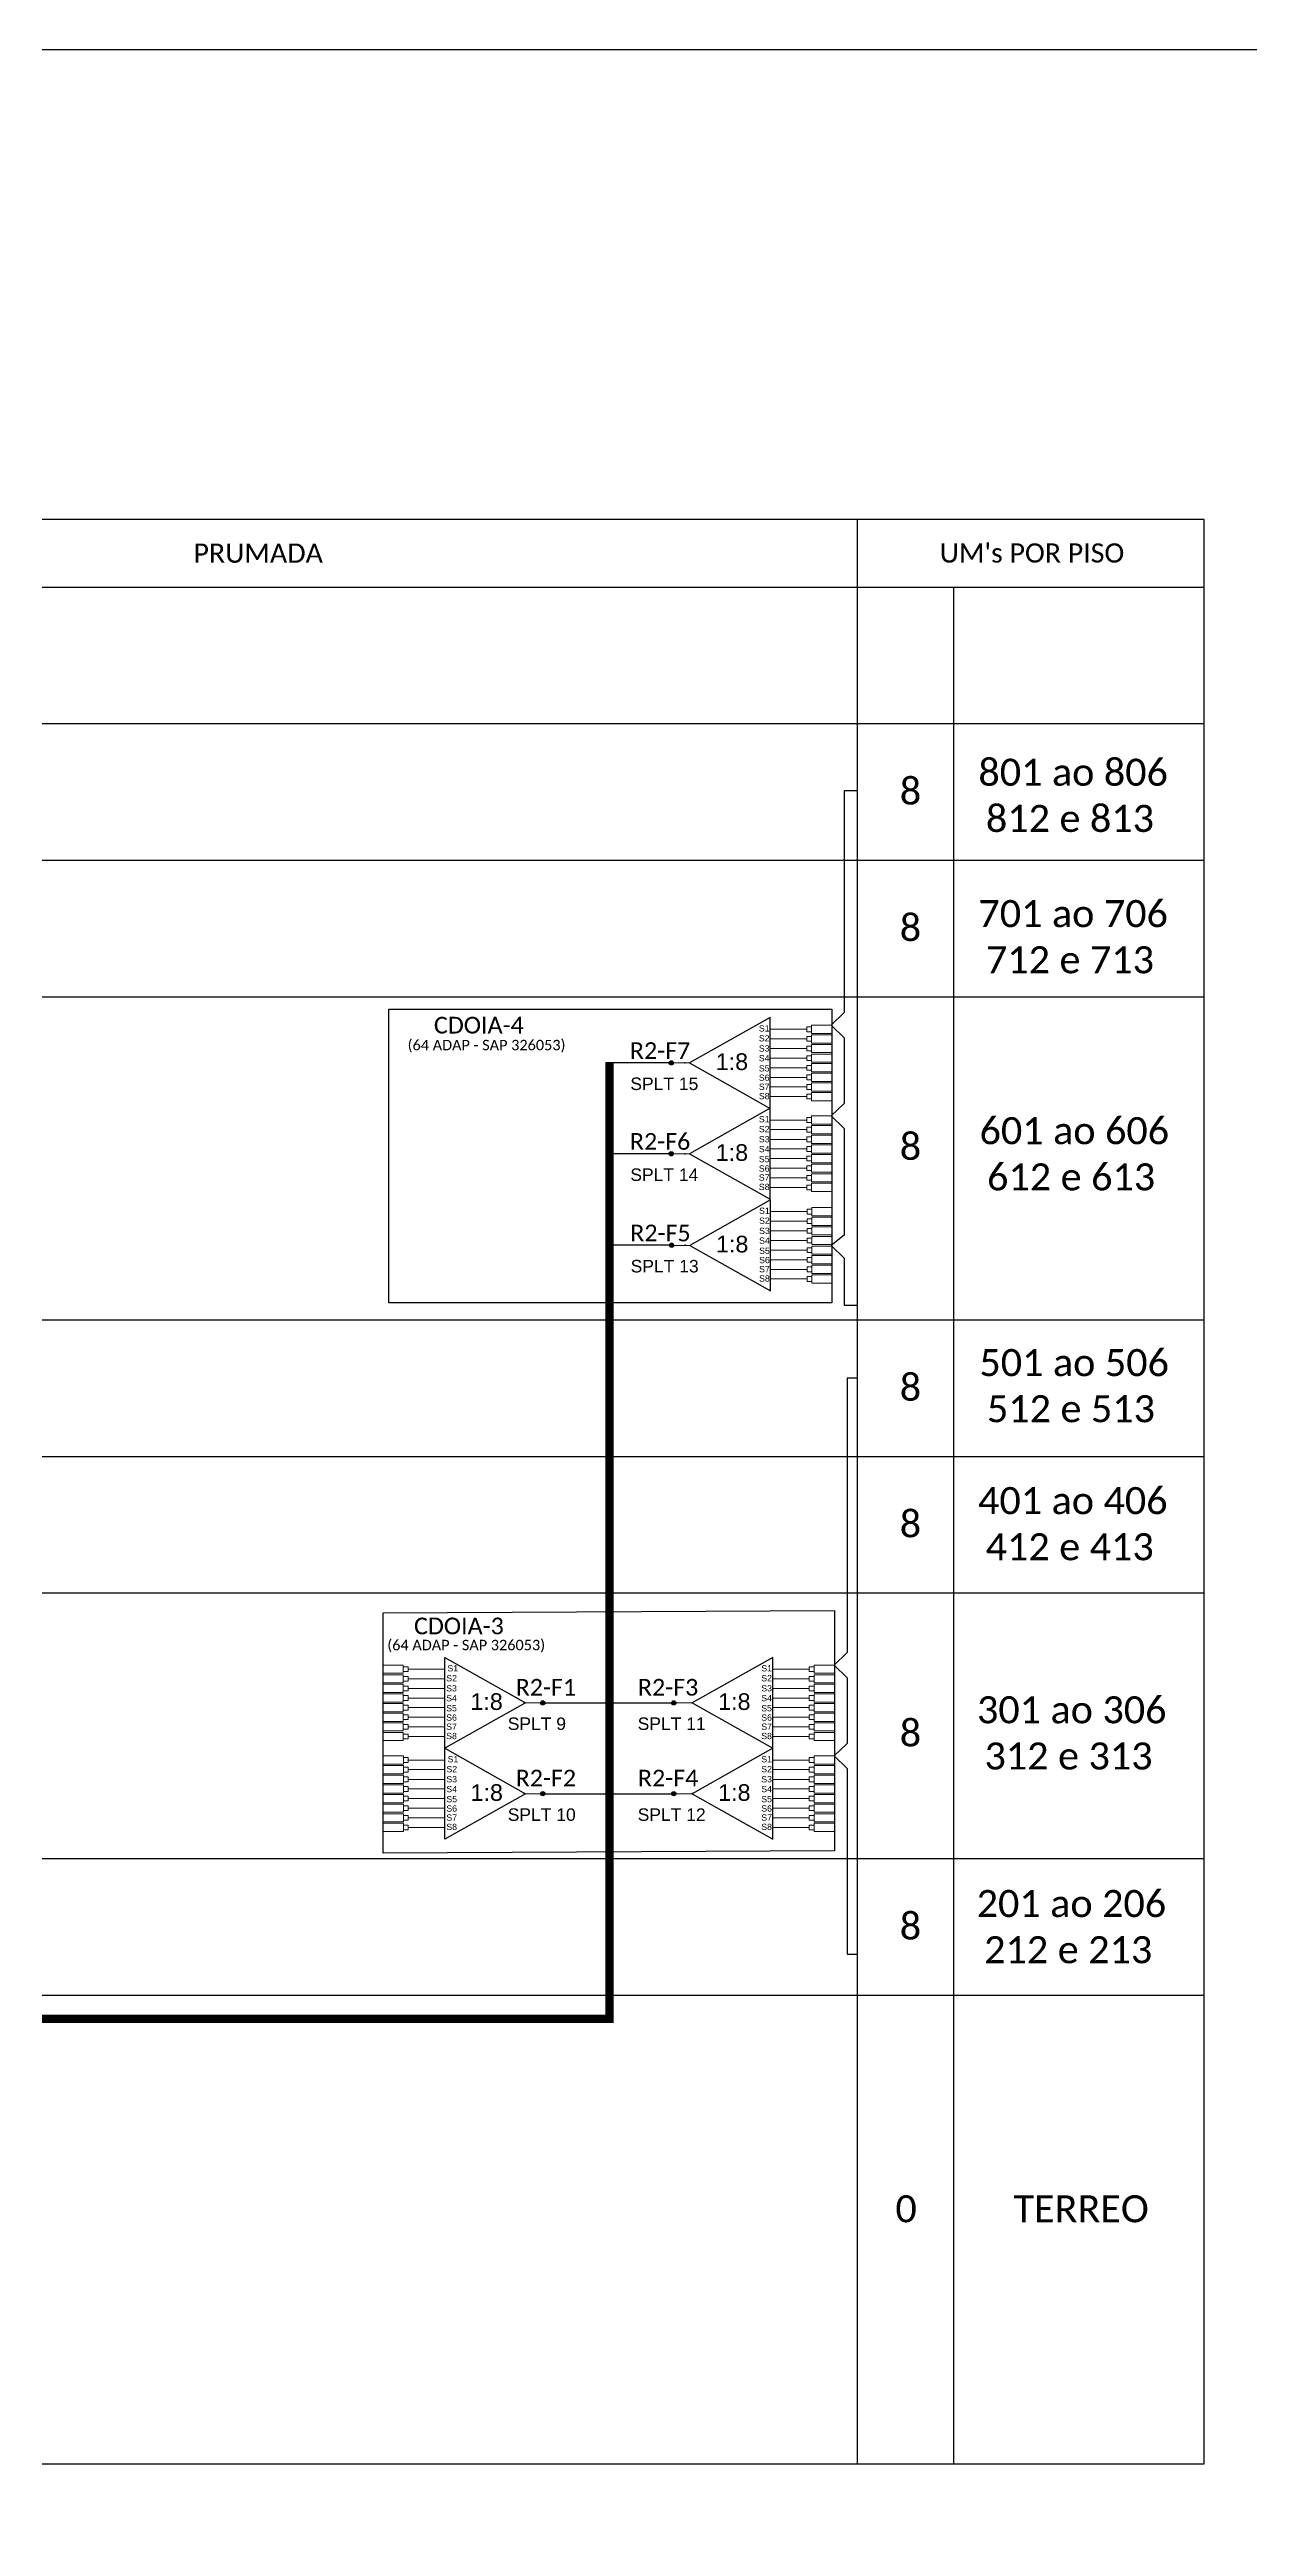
# Model space of a CAD drawing. Extents: x -264 to 577, y -3 to 591.
# Drawn here: x 194.1 to 338, y 294.4 to 591.4 of the extents above; entities that cross this region are included whole.
import ezdxf
from ezdxf.enums import TextEntityAlignment as Align

# ---------------------------------------------------------------- set-up
doc = ezdxf.new("R2010")
doc.units = 0
doc.styles.add('ARIAL', font='arial.ttf')
doc.styles.add('WMF-Calibri0', font='calibri.ttf')

# ---------------------------------------------------------------- blocks, each defined once
blk = doc.blocks.new('SPLT_1-8_SC-APC')
at = {"color": 1}
blk.add_lwpolyline([(-7.37, -2.1), (-17.04, -7.55), (-7.37, -13), (-7.37, -2.1)], dxfattribs=at)
at = {"color": 3, "lineweight": 0}
for points in [[(-2.99, -3.51), (-7.37, -3.51)], [(-7.37, -4.66), (-2.99, -4.66)], [(-7.37, -5.82), (-2.99, -5.82)], [(-2.41, -3.02), (-2.41, -4)], [(-2.41, -3.02), (0, -3.02)], [(-2.41, -4), (0, -4)], [(-2.41, -4.17), (-2.41, -5.16)], [(-2.41, -4.17), (0, -4.17)], [(-2.41, -5.16), (0, -5.16)], [(-2.41, -5.32), (-2.41, -6.31)], [(-2.41, -5.32), (0, -5.32)], [(-7.37, -6.97), (-2.99, -6.97)], [(-7.37, -8.12), (-2.99, -8.12)], [(-2.41, -6.31), (0, -6.31)], [(-2.41, -6.48), (-2.41, -7.46)], [(-2.41, -6.48), (0, -6.48)], [(-2.41, -7.46), (0, -7.46)], [(-2.41, -7.63), (-2.41, -8.62)], [(-2.41, -7.63), (0, -7.63)], [(-2.41, -8.62), (0, -8.62)], [(-2.41, -8.78), (-2.41, -9.77)], [(-2.41, -8.78), (0, -8.78)], [(-7.37, -9.28), (-2.99, -9.28)], [(-7.37, -10.43), (-2.99, -10.43)], [(-7.37, -11.58), (-2.99, -11.58)], [(-2.41, -9.77), (0, -9.77)], [(-2.41, -9.94), (-2.41, -10.92)], [(-2.41, -9.94), (0, -9.94)], [(-2.41, -10.92), (0, -10.92)], [(-2.41, -11.09), (-2.41, -12.08)], [(-2.41, -11.09), (0, -11.09)], [(-2.41, -12.08), (0, -12.08)]]:
    blk.add_lwpolyline(points, dxfattribs=at)
for points in [[(-2.99, -3.22), (-2.41, -3.22), (-2.41, -3.8), (-2.99, -3.8)], [(-2.99, -4.38), (-2.41, -4.38), (-2.41, -4.95), (-2.99, -4.95)], [(-2.99, -5.53), (-2.41, -5.53), (-2.41, -6.1), (-2.99, -6.1)], [(-2.99, -6.68), (-2.41, -6.68), (-2.41, -7.26), (-2.99, -7.26)], [(-2.99, -7.84), (-2.41, -7.84), (-2.41, -8.41), (-2.99, -8.41)], [(-2.99, -8.99), (-2.41, -8.99), (-2.41, -9.56), (-2.99, -9.56)], [(-2.99, -10.14), (-2.41, -10.14), (-2.41, -10.72), (-2.99, -10.72)], [(-2.99, -11.3), (-2.41, -11.3), (-2.41, -11.87), (-2.99, -11.87)]]:
    blk.add_lwpolyline(points, close=True, dxfattribs=at)
at = {"color": 1, "lineweight": 0}
blk.add_lwpolyline([(-17.04, -7.55), (-19.26, -7.55)], dxfattribs=at)
at = {"color": 1, "style": 'ARIAL'}
for s, height, p in [('S1', 0.75, (-8.74, -3.78)), ('S2', 0.75, (-8.74, -4.97)), ('S3', 0.75, (-8.74, -6.18)), ('1:8', 2, (-13.91, -8.4)), ('S4', 0.75, (-8.74, -7.36)), ('S5', 0.75, (-8.74, -8.57)), ('S6', 0.75, (-8.74, -9.69)), ('S7', 0.75, (-8.74, -10.78)), ('S8', 0.75, (-8.74, -11.9))]:
    blk.add_text(s, height=height, dxfattribs=at).set_placement(p)
blk = doc.blocks.new('SPLITTER_')
blk.add_point((0, 0))
at = {"style": 'ARIAL', "flags": 4}
blk.add_attdef('SPLT', (0, -3.26), '', height=1.5, dxfattribs=at)
blk = doc.blocks.new('SPLT_1-8_SC-APC_ESQ')
at = {"color": 1}
blk.add_lwpolyline([(7.37, -2.1), (17.04, -7.55), (7.37, -13), (7.37, -2.1)], dxfattribs=at)
at = {"color": 3, "lineweight": 0}
for points in [[(2.41, -3.02), (0, -3.02)], [(2.41, -4), (0, -4)], [(2.41, -4.17), (0, -4.17)], [(2.41, -5.16), (0, -5.16)], [(2.41, -5.32), (0, -5.32)], [(2.41, -3.02), (2.41, -4)], [(2.41, -4.17), (2.41, -5.16)], [(2.41, -5.32), (2.41, -6.31)], [(2.99, -3.51), (7.37, -3.51)], [(7.37, -4.66), (2.99, -4.66)], [(7.37, -5.82), (2.99, -5.82)], [(2.41, -6.31), (0, -6.31)], [(2.41, -6.48), (0, -6.48)], [(2.41, -7.46), (0, -7.46)], [(2.41, -7.63), (0, -7.63)], [(2.41, -8.62), (0, -8.62)], [(2.41, -8.78), (0, -8.78)], [(2.41, -6.48), (2.41, -7.46)], [(2.41, -7.63), (2.41, -8.62)], [(2.41, -8.78), (2.41, -9.77)], [(7.37, -6.97), (2.99, -6.97)], [(7.37, -8.12), (2.99, -8.12)], [(2.41, -9.77), (0, -9.77)], [(2.41, -9.94), (0, -9.94)], [(2.41, -10.92), (0, -10.92)], [(2.41, -11.09), (0, -11.09)], [(2.41, -9.94), (2.41, -10.92)], [(2.41, -11.09), (2.41, -12.08)], [(7.37, -9.28), (2.99, -9.28)], [(7.37, -10.43), (2.99, -10.43)], [(7.37, -11.58), (2.99, -11.58)], [(2.41, -12.08), (0, -12.08)]]:
    blk.add_lwpolyline(points, dxfattribs=at)
for points in [[(2.99, -3.22), (2.41, -3.22), (2.41, -3.8), (2.99, -3.8)], [(2.99, -4.38), (2.41, -4.38), (2.41, -4.95), (2.99, -4.95)], [(2.99, -5.53), (2.41, -5.53), (2.41, -6.1), (2.99, -6.1)], [(2.99, -6.68), (2.41, -6.68), (2.41, -7.26), (2.99, -7.26)], [(2.99, -7.84), (2.41, -7.84), (2.41, -8.41), (2.99, -8.41)], [(2.99, -8.99), (2.41, -8.99), (2.41, -9.56), (2.99, -9.56)], [(2.99, -10.14), (2.41, -10.14), (2.41, -10.72), (2.99, -10.72)], [(2.99, -11.3), (2.41, -11.3), (2.41, -11.87), (2.99, -11.87)]]:
    blk.add_lwpolyline(points, close=True, dxfattribs=at)
at = {"color": 1, "lineweight": 0}
blk.add_lwpolyline([(17.04, -7.55), (19.26, -7.55)], dxfattribs=at)
at = {"color": 1, "style": 'ARIAL'}
for s, height, p in [('S3', 0.75, (7.55, -6.18)), ('S2', 0.75, (7.56, -4.97)), ('S1', 0.75, (7.7, -3.78)), ('S5', 0.75, (7.55, -8.57)), ('S4', 0.75, (7.55, -7.36)), ('1:8', 2, (10.45, -8.4)), ('S6', 0.75, (7.55, -9.69)), ('S7', 0.75, (7.55, -10.78)), ('S8', 0.75, (7.55, -11.9))]:
    blk.add_text(s, height=height, dxfattribs=at).set_placement(p)

msp = doc.modelspace()

# ---------------------------------------------------------------- hatches: boundary and pattern name
h = msp.add_hatch(color=3)
h.dxf.hatch_style = 1
edge = h.paths.add_edge_path()
edge.add_arc((268.62, 469.91), 0.256, -180, 180, ccw=False)
h = msp.add_hatch(color=3)
h.dxf.hatch_style = 1
edge = h.paths.add_edge_path()
edge.add_arc((268.62, 459.01), 0.256, -180, 180, ccw=False)
h = msp.add_hatch(color=3)
h.dxf.hatch_style = 1
edge = h.paths.add_edge_path()
edge.add_arc((268.66, 448.04), 0.256, -180, 180, ccw=False)
h = msp.add_hatch(color=3)
h.dxf.hatch_style = 1
edge = h.paths.add_edge_path()
edge.add_arc((253.21, 393.17), 0.256, 0, 360)
h = msp.add_hatch(color=3)
h.dxf.hatch_style = 1
edge = h.paths.add_edge_path()
edge.add_arc((268.92, 393.17), 0.256, -180, 180, ccw=False)
h = msp.add_hatch(color=3)
h.dxf.hatch_style = 1
edge = h.paths.add_edge_path()
edge.add_arc((253.21, 382.28), 0.256, 0, 360)
h = msp.add_hatch(color=3)
h.dxf.hatch_style = 1
edge = h.paths.add_edge_path()
edge.add_arc((268.92, 382.28), 0.256, -180, 180, ccw=False)

# ---------------------------------------------------------------- linework, layer by layer
msp.add_lwpolyline([(-264.15, 591.41), (576.85, 591.41), (576.85, -2.59), (-264.15, -2.59)], close=True)
at = {"color": 0}
msp.add_lwpolyline([(332.51, 535.06), (40.7, 535.06)], dxfattribs=at)
for points in [[(40.7, 535.06), (40.7, 301.93), (332.51, 301.93), (332.51, 535.06)], [(290.92, 535.06), (290.92, 301.93)], [(40.7, 526.96), (332.51, 526.96)], [(302.49, 301.93), (302.49, 526.84)], [(40.7, 510.59), (332.51, 510.59)], [(40.7, 494.22), (332.51, 494.22)], [(40.7, 477.84), (332.51, 477.84)], [(40.7, 439.1), (332.51, 439.1)], [(40.7, 422.72), (332.51, 422.72)], [(40.7, 406.35), (332.51, 406.35)], [(40.7, 374.49), (332.51, 374.49)], [(40.7, 358.12), (332.51, 358.12)]]:
    msp.add_lwpolyline(points)
at = {"color": 3}
for points in [[(290.92, 502.52), (289.37, 502.52), (289.36, 475.94), (287.79, 474.44), (289.36, 472.93), (289.36, 465.05), (287.79, 463.54), (289.36, 462.03), (289.36, 451.76), (289.36, 451.75)], [(289.37, 454.97), (289.37, 449.25), (287.8, 448), (289.37, 446.49), (289.37, 440.86), (290.92, 440.86)], [(290.92, 432.12), (289.73, 432.12), (289.72, 399.21), (288.15, 397.7), (289.72, 396.19), (289.72, 388.31), (288.15, 386.81), (289.72, 385.3), (289.72, 363.03), (290.92, 363.03)]]:
    msp.add_lwpolyline(points, dxfattribs=at)
at = {"color": 1}
for points in [[(234.76, 476.36), (287.89, 476.36), (287.89, 441.13), (234.76, 441.13)], [(234.08, 403.96), (288.18, 404.23), (288.18, 375.41), (234.08, 375.15)]]:
    msp.add_lwpolyline(points, close=True, dxfattribs=at)
at = {"color": 6, "const_width": 1}
msp.add_lwpolyline([(261.23, 469.91), (261.23, 355.28), (159.4, 355.28), (159.4, 342.74)], dxfattribs=at)
at = {"color": 6}
for points in [[(268.6, 469.91), (260.75, 469.91)], [(268.6, 459.01), (260.75, 459.01)], [(268.63, 448.04), (260.79, 448.04)], [(253.21, 393.17), (268.89, 393.17)], [(253.21, 382.28), (268.89, 382.28)]]:
    msp.add_lwpolyline(points, dxfattribs=at)
at = {"color": 3}
for centre in [(268.62, 469.91), (268.62, 459.01), (268.66, 448.04), (253.21, 393.17), (268.92, 393.17), (253.21, 382.28), (268.92, 382.28)]:
    msp.add_circle(centre, 0.256, dxfattribs=at)

# ---------------------------------------------------------------- block references
for p in [(287.86, 477.45), (287.86, 466.56), (287.89, 455.58), (288.15, 400.72), (288.15, 389.82)]:
    msp.add_blockref('SPLT_1-8_SC-APC', p, dxfattribs=at)
ref = msp.add_blockref('SPLITTER_', (270.24, 469.91), dxfattribs=dict(xscale=-1))
ref.add_attrib('SPLT', 'SPLT 15', (263.71, 466.65), dxfattribs={"height": 1.5, "style": 'ARIAL'})
ref = msp.add_blockref('SPLITTER_', (270.24, 459.01), dxfattribs=dict(xscale=-1))
ref.add_attrib('SPLT', 'SPLT 14', (263.71, 455.75), dxfattribs={"height": 1.5, "style": 'ARIAL'})
ref = msp.add_blockref('SPLITTER_', (270.28, 448.04), dxfattribs=dict(xscale=-1))
ref.add_attrib('SPLT', 'SPLT 13', (263.75, 444.78), dxfattribs={"height": 1.5, "style": 'ARIAL'})
for p in [(234.08, 400.72), (234.1, 389.82)]:
    msp.add_blockref('SPLT_1-8_SC-APC_ESQ', p)
ref = msp.add_blockref('SPLITTER_', (250.98, 393.18))
ref.add_attrib('SPLT', 'SPLT 9', (249.01, 389.92), dxfattribs={"height": 1.5, "style": 'ARIAL'})
ref = msp.add_blockref('SPLITTER_', (271.12, 393.18), dxfattribs=dict(xscale=-1))
ref.add_attrib('SPLT', 'SPLT 11', (264.59, 389.92), dxfattribs={"height": 1.5, "style": 'ARIAL'})
ref = msp.add_blockref('SPLITTER_', (250.98, 382.29))
ref.add_attrib('SPLT', 'SPLT 10', (249.01, 379.02), dxfattribs={"height": 1.5, "style": 'ARIAL'})
ref = msp.add_blockref('SPLITTER_', (271.12, 382.29), dxfattribs=dict(xscale=-1))
ref.add_attrib('SPLT', 'SPLT 12', (264.59, 379.02), dxfattribs={"height": 1.5, "style": 'ARIAL'})

# ---------------------------------------------------------------- texts
at = {"color": 0, "style": 'WMF-Calibri0'}
for s, p in [('PRUMADA', (211.33, 529.88)), ("UM's POR PISO", (300.81, 529.9))]:
    msp.add_text(s, height=2.3, dxfattribs=at).set_placement(p)
at = {"color": 7, "style": 'WMF-Calibri0'}
for s, p in [('801 ao 806 ', (305.45, 503.14)), ('812 e 813', (306.35, 497.6)), ('701 ao 706 ', (305.45, 486.19)), ('712 e 713', (306.35, 480.65)), ('601 ao 606 ', (305.59, 460.16)), ('612 e 613', (306.49, 454.62)), ('501 ao 506 ', (305.57, 432.35)), ('512 e 513', (306.47, 426.82)), ('401 ao 406 ', (305.41, 415.8)), ('412 e 413', (306.32, 410.27)), ('301 ao 306 ', (305.28, 390.72)), ('312 e 313', (306.18, 385.18)), ('201 ao 206 ', (305.24, 367.49)), ('212 e 213', (306.14, 361.95)), ('TERREO', (309.66, 330.89))]:
    msp.add_text(s, height=3.24, dxfattribs=at).set_placement(p)
at = {"color": 1, "style": 'WMF-Calibri0'}
for s, p in [('CDOIA-4', (240.16, 473.43)), ('CDOIA-3', (237.77, 401.39))]:
    msp.add_text(s, height=2, dxfattribs=at).set_placement(p)
for p in [(246.47, 471.42), (244.03, 399.48)]:
    msp.add_text('(64 ADAP - SAP 326053)', height=1.25, dxfattribs=at).set_placement(p, align=Align.CENTER)
at = {"color": 6, "style": 'WMF-Calibri0'}
for s, p in [('R2-F7', (263.66, 470.38)), ('R2-F6', (263.66, 459.49)), ('R2-F5', (263.7, 448.51)), ('R2-F1', (249.96, 394.04)), ('R2-F3', (264.62, 394.04)), ('R2-F2', (249.96, 383.15)), ('R2-F4', (264.62, 383.15))]:
    msp.add_text(s, height=2, dxfattribs=at).set_placement(p)
at = {"color": 7, "style": 'WMF-Calibri0', "flags": 4}
for tag, text, p in [('8', 'XX', (297.3, 502.51)), ('8', 'XX', (297.3, 486.14)), ('8', '8', (297.3, 459.9)), ('8', 'XX', (297.3, 431.02)), ('8', 'XX', (297.3, 414.65)), ('8', 'XX', (297.3, 389.57)), ('8', 'XX', (297.3, 366.42)), ('0', 'XX', (296.78, 332.51))]:
    msp.add_attdef(tag, text=text, height=3.24, dxfattribs=at).set_placement(p, align=Align.MIDDLE_CENTER)

doc.saveas('drawing.dxf')
